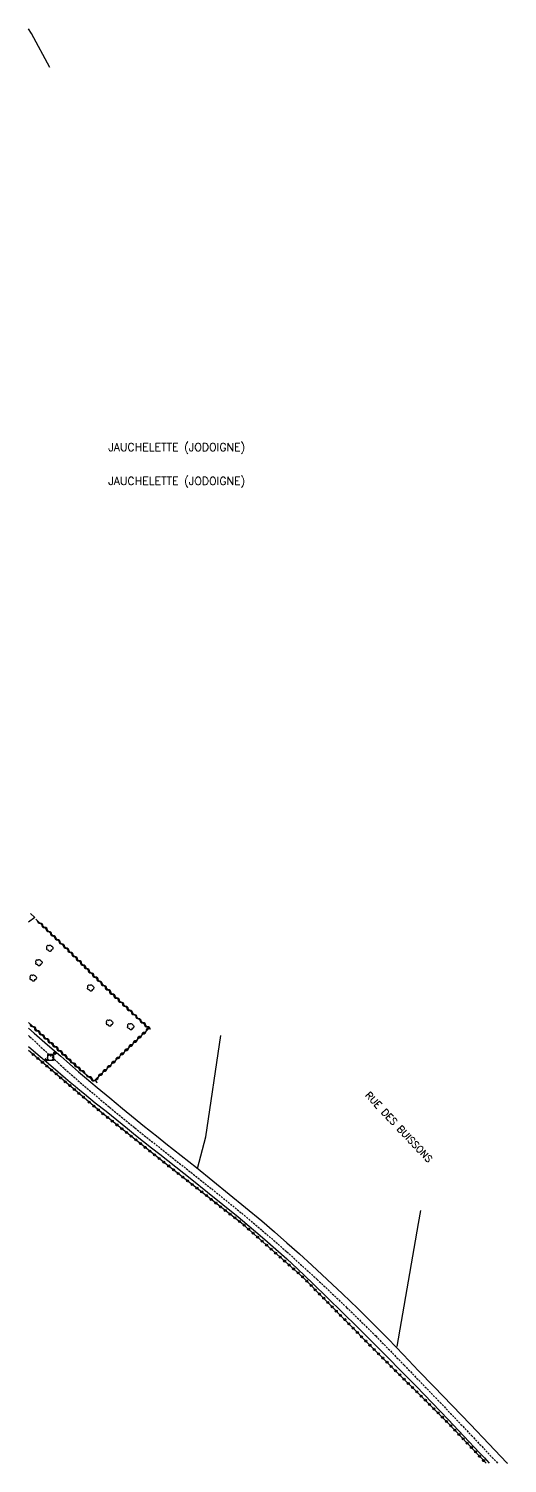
# Model space of a CAD drawing. Header units: millimetres. Extents: x 183999 to 184962, y 153000 to 154000.
# Drawn here: x 184000 to 184119.8, y 153000 to 153358.4 of the extents above; entities that cross this region are included whole.
import ezdxf
from ezdxf.enums import TextEntityAlignment as Align

# ---------------------------------------------------------------- set-up
doc = ezdxf.new("R2010")
doc.units = ezdxf.units.MM
doc.linetypes.add('DASHED', pattern=[0.75, 0.5, -0.25])
doc.layers.get('0').update_dxf_attribs({"linetype": 'CONTINUOUS'})
for name, color, linetype in [('W0001', 6, 'DASHED'), ('W0008', 7, 'CONTINUOUS'), ('W0101', 7, 'CONTINUOUS'), ('W0300', 7, 'CONTINUOUS'), ('W0310', 3, 'CONTINUOUS'), ('W0323', 7, 'CONTINUOUS'), ('W0330', 7, 'CONTINUOUS'), ('W0401', 7, 'CONTINUOUS'), ('W0420', 7, 'CONTINUOUS'), ('W0980', 7, 'CONTINUOUS'), ('W0989', 7, 'CONTINUOUS')]:
    doc.layers.add(name, color=color, linetype=linetype)
doc.styles.get("Standard").update_dxf_attribs({"font": 'romans.shx', "width": 0.85})

# ---------------------------------------------------------------- blocks, each defined once
blk = doc.blocks.new('T300')
for p, q in [((-0.8, 0.51), (-0.86, 0.34)), ((-0.86, 0.34), (-0.86, 0.17)), ((-0.86, 0.17), (-0.74, 0.06)), ((-0.69, 0.63), (-0.8, 0.51)), ((-0.8, -0.06), (-0.74, 0.06)), ((-0.74, 0.06), (-0.69, 0.11)), ((-0.57, 0.69), (-0.69, 0.63)), ((-0.46, 0.69), (-0.57, 0.69)), ((-0.29, 0.63), (-0.46, 0.69)), ((-0.29, 0.63), (-0.17, 0.74)), ((-0.23, 0.57), (-0.29, 0.63)), ((-0.17, 0.74), (-0.06, 0.8)), ((-0.06, 0.8), (0.06, 0.8)), ((0.06, 0.8), (0.23, 0.74)), ((0.23, 0.74), (0.34, 0.63)), ((0.34, 0.63), (0.4, 0.51)), ((0.46, 0.46), (0.34, 0.46)), ((0.4, 0.51), (0.4, 0.46)), ((0.57, 0.4), (0.46, 0.46)), ((0.57, 0.4), (0.69, 0.29)), ((0.69, 0.29), (0.74, 0.17)), ((0.74, 0.06), (0.69, -0.17)), ((0.74, 0.17), (0.74, 0.06)), ((-0.8, -0.17), (-0.8, -0.06)), ((-0.8, -0.23), (-0.8, -0.17)), ((-0.74, -0.34), (-0.8, -0.23)), ((-0.69, -0.4), (-0.74, -0.34)), ((-0.51, -0.46), (-0.69, -0.4)), ((-0.4, -0.46), (-0.51, -0.46)), ((-0.4, -0.46), (-0.34, -0.46)), ((-0.34, -0.46), (-0.34, -0.4)), ((-0.34, -0.51), (-0.34, -0.46)), ((-0.29, -0.63), (-0.34, -0.51)), ((-0.17, -0.74), (-0.29, -0.63)), ((-0.06, -0.8), (-0.17, -0.74)), ((0.06, -0.8), (-0.06, -0.8)), ((0.17, -0.74), (0.06, -0.8)), ((0.23, -0.69), (0.17, -0.74)), ((0.29, -0.46), (0.23, -0.46)), ((0.29, -0.63), (0.23, -0.69)), ((0.46, -0.4), (0.29, -0.46)), ((0.34, -0.51), (0.29, -0.63)), ((0.34, -0.51), (0.34, -0.46)), ((0.57, -0.34), (0.46, -0.4)), ((0.63, -0.29), (0.57, -0.34)), ((0.69, -0.17), (0.63, -0.29))]:
    blk.add_line(p, q)
blk = doc.blocks.new('T401')
for p, q in [((-0.3, 0.3), (0, 0.3)), ((-0.3, -0.25), (-0.3, 0.3)), ((-0.3, 0.15), (0, 0.15)), ((-0.3, 0), (0, 0)), ((0, 0.3), (0, -0.25)), ((-0.3, -0.15), (0, -0.15)), ((-0.3, -0.25), (-0.3, -0.3)), ((-0.3, -0.3), (0, -0.3)), ((0, -0.3), (0, -0.25))]:
    blk.add_line(p, q)
blk = doc.blocks.new('T420')
for p, q in [((0.75, 0.75), (-0.75, 0.75)), ((-0.75, 0.75), (-0.75, -0.75)), ((0.75, 0.75), (0.75, -0.75)), ((0.75, -0.75), (-0.75, -0.75))]:
    blk.add_line(p, q)
blk.add_ellipse((0, 0), major_axis=(-0.53, 0.53), ratio=1, start_param=3.926991, end_param=10.210176)
blk = doc.blocks.new('t323o')
at = {"color": 0, "linetype": 'Continuous'}
for radius in [0.25, 0.15]:
    blk.add_circle((0, 0), radius, dxfattribs=at)
blk = doc.blocks.new('t310o')
at = {"color": 0, "linetype": 'Continuous'}
for centre, start, end in [((-0.5, 0.38), 216.8699, 323.1304), ((0.5, -0.37), 36.8699, 143.1303)]:
    blk.add_arc(centre, 0.625, start, end, dxfattribs=at)

msp = doc.modelspace()

# ---------------------------------------------------------------- linework, layer by layer
at = {"layer": 'W0001'}
for points in [[(184000, 153106.86), (184000.33, 153106.54), (184007.36, 153100.06), (184009, 153098.58), (184010.66, 153097.12), (184012.33, 153095.66), (184014, 153094.22)], [(184014, 153094.22), (184020.25, 153088.94), (184026.58, 153083.78), (184032.98, 153078.69), (184039.4, 153073.63), (184045.81, 153068.55), (184052.17, 153063.42), (184058.45, 153058.18), (184064.62, 153052.81), (184072.15, 153045.96), (184079.55, 153038.96), (184086.82, 153031.82), (184093.94, 153024.54), (184102.38, 153015.78), (184110.77, 153006.98), (184117.34, 153000)]]:
    msp.add_lwpolyline(points, dxfattribs=at)
at = {"layer": 'W0008'}
for points in [[(184000, 153108.73), (184001.4, 153107.48), (184004.71, 153104.57), (184008.04, 153101.68), (184009.52, 153100.4), (184011.01, 153099.12), (184012.51, 153097.84), (184014, 153096.57)], [(184000, 153104.16), (184001.83, 153102.56), (184005.51, 153099.39), (184009.21, 153096.25), (184010.4, 153095.25), (184011.6, 153094.25), (184012.8, 153093.26), (184014, 153092.28)], [(184014, 153096.57), (184017.14, 153093.91), (184020.3, 153091.27), (184023.46, 153088.64), (184026.64, 153086.03), (184028.55, 153084.49), (184030.46, 153082.96), (184032.38, 153081.45), (184034.3, 153079.94), (184036.23, 153078.43), (184038.15, 153076.92), (184040.07, 153075.4), (184041.99, 153073.88), (184046.09, 153070.57), (184050.2, 153067.27), (184054.28, 153063.93), (184058.32, 153060.55), (184061.49, 153057.84), (184064.63, 153055.1), (184067.75, 153052.32), (184070.84, 153049.52), (184074.7, 153045.94), (184078.53, 153042.32), (184082.32, 153038.66), (184086.08, 153034.96), (184089.95, 153031.06), (184093.77, 153027.11), (184097.56, 153023.14), (184101.37, 153019.18), (184105.96, 153014.43), (184110.55, 153009.67), (184115.12, 153004.9), (184119.66, 153000.1), (184119.76, 153000)], [(184014, 153092.28), (184016.67, 153090.1), (184019.36, 153087.94), (184022.05, 153085.78), (184024.74, 153083.62), (184026.74, 153082.02), (184028.75, 153080.42), (184030.77, 153078.83), (184032.79, 153077.25), (184034.8, 153075.66), (184036.82, 153074.07), (184038.83, 153072.47), (184040.84, 153070.87), (184044.71, 153067.77), (184048.59, 153064.67), (184052.45, 153061.54), (184056.26, 153058.35), (184059.05, 153055.95), (184061.81, 153053.51), (184064.55, 153051.05), (184067.26, 153048.55), (184071.05, 153044.97), (184074.8, 153041.33), (184078.52, 153037.67), (184082.24, 153034), (184085.94, 153030.34), (184089.63, 153026.66), (184093.3, 153022.97), (184096.95, 153019.26), (184100.95, 153015.13), (184104.93, 153010.98), (184108.89, 153006.81), (184112.81, 153002.61), (184114, 153001.33), (184115.17, 153000.05), (184115.21, 153000)]]:
    msp.add_lwpolyline(points, dxfattribs=at)
at = {"layer": 'W0101'}
msp.add_lwpolyline([(184000.5, 153137.36), (184001.53, 153136.34), (184000, 153135.17)], dxfattribs=at)
at = {"layer": 'W0310'}
for points in [[(184014, 153124.12), (184009.78, 153128.31), (184001.81, 153135.97)], [(184016.37, 153095.54), (184030.07, 153108.66), (184020.71, 153117.44), (184014, 153124.12)], [(184000, 153110.13), (184000.9, 153109.26), (184001.69, 153108.52), (184002.49, 153107.79), (184003.29, 153107.06), (184004.1, 153106.34), (184004.91, 153105.62), (184005.72, 153104.9), (184006.53, 153104.18), (184007.33, 153103.46), (184008, 153102.85), (184008.66, 153102.24), (184009.32, 153101.63), (184009.98, 153101.01), (184010.64, 153100.4), (184011.31, 153099.79), (184011.98, 153099.19), (184012.66, 153098.6), (184012.99, 153098.31), (184013.33, 153098.03), (184013.66, 153097.74), (184014, 153097.46)], [(184014, 153097.46), (184016.37, 153095.54)]]:
    msp.add_lwpolyline(points, dxfattribs=at)
at = {"layer": 'W0323'}
for points in [[(184014, 153091.21), (184000, 153103.1)], [(184114.45, 153000), (184105.13, 153009.9), (184085.61, 153029.27), (184068.54, 153046.57), (184053.69, 153059.66), (184035.27, 153074.08), (184018.28, 153087.57), (184014, 153091.21)]]:
    msp.add_lwpolyline(points, dxfattribs=at)
at = {"layer": 'W0330'}
for points in [[(184005.3, 153348.71), (184000.7, 153357.23), (184000, 153358.43)], [(184042.21, 153073.69), (184044.31, 153081.59), (184048.04, 153106.86)], [(184098.01, 153063.18), (184097.44, 153059.92), (184092.09, 153029.16)]]:
    msp.add_lwpolyline(points, dxfattribs=at)

# ---------------------------------------------------------------- block references
at = {"layer": 'W0300'}
for p in [(184005.32, 153128.68), (184002.6, 153125.05), (184001.19, 153121.23), (184015.56, 153118.77), (184020.29, 153109.99), (184025.57, 153109.08)]:
    msp.add_blockref('T300', p, dxfattribs=at)
at = {"layer": 'W0310'}
for p, rotation in [((184002.89, 153134.93), 136.1525483533664), ((184003.98, 153133.89), 136.1525483533664), ((184005.06, 153132.85), 136.1525483533664), ((184006.14, 153131.81), 136.1525483533664), ((184007.22, 153130.77), 136.1525483533664), ((184008.3, 153129.74), 136.1525483533664), ((184009.39, 153128.7), 136.1525483533664), ((184010.46, 153127.65), 135.1403512265241), ((184011.52, 153126.59), 135.1403512265241), ((184012.58, 153125.53), 135.1403512265241), ((184013.65, 153124.47), 135.1403512265241), ((184014.54, 153123.58), 135.1403512265502), ((184015.6, 153122.52), 135.1403512265502), ((184016.67, 153121.46), 135.1403512265502), ((184017.73, 153120.41), 135.1403512265502), ((184018.79, 153119.35), 135.1403512265502), ((184019.86, 153118.29), 135.1403512265502), ((184020.93, 153117.24), 136.8186389702864), ((184022.02, 153116.21), 136.8186389702864), ((184023.11, 153115.19), 136.8186389702864), ((184024.21, 153114.16), 136.8186389702864), ((184025.3, 153113.13), 136.8186389702864), ((184001.08, 153109.09), 316.812253653312), ((184026.39, 153112.11), 136.8186389702864), ((184027.49, 153111.08), 136.8186389702864), ((184028.58, 153110.05), 136.8186389702864), ((184029.68, 153109.03), 136.8186389702864), ((184002.18, 153108.07), 317.4368498491484), ((184003.29, 153107.06), 318.2634613092724), ((184004.41, 153106.06), 318.4286863293167), ((184027.2, 153105.92), 43.77457744963574), ((184028.29, 153106.96), 43.77457744963574), ((184029.37, 153107.99), 43.77457744963574), ((184005.53, 153105.07), 318.4162319692221), ((184006.65, 153104.07), 317.9684390691732), ((184007.77, 153103.06), 317.6166866274551), ((184008.87, 153102.04), 317.1775344138286), ((184022.87, 153101.77), 43.77457744963574), ((184023.95, 153102.8), 43.77457744963574), ((184025.04, 153103.84), 43.77457744963574), ((184026.12, 153104.88), 43.77457744963574), ((184009.97, 153101.02), 317.1731758464146), ((184011.07, 153100.01), 317.6610078755009), ((184012.19, 153099.01), 318.7445034353908), ((184019.62, 153098.65), 43.77457744963574), ((184020.7, 153099.69), 43.77457744963574), ((184021.79, 153100.73), 43.77457744963574), ((184013.33, 153098.03), 319.4782496311864), ((184015.17, 153096.52), 321.0407885535575), ((184016.33, 153095.57), 321.0407885535575), ((184017.46, 153096.58), 43.77457744963574), ((184018.54, 153097.62), 43.77457744963574)]:
    msp.add_blockref('t310o', p, dxfattribs=dict(at, rotation=rotation))
at = {"layer": 'W0323'}
for p, rotation in [((184001.14, 153102.13), 139.6436186546941), ((184002.29, 153101.16), 139.6436186546941), ((184003.43, 153100.19), 139.6436186546941), ((184004.57, 153099.22), 139.6436186546941), ((184005.72, 153098.25), 139.6436186546941), ((184006.86, 153097.28), 139.6436186546941), ((184008, 153096.3), 139.6436186546941), ((184009.14, 153095.33), 139.6436186546941), ((184010.29, 153094.36), 139.6436186546941), ((184011.43, 153093.39), 139.6436186546941), ((184012.57, 153092.42), 139.6436186546941), ((184013.72, 153091.45), 139.6436186546941), ((184015.14, 153090.24), 139.6436186545605), ((184016.29, 153089.26), 139.6436186545605), ((184017.43, 153088.29), 139.6436186545605), ((184018.58, 153087.33), 141.5587854126113), ((184019.76, 153086.4), 141.5587854126113), ((184020.93, 153085.47), 141.5587854126113), ((184022.1, 153084.53), 141.5587854126113), ((184023.28, 153083.6), 141.5587854126113), ((184024.45, 153082.67), 141.5587854126113), ((184025.63, 153081.74), 141.5587854126113), ((184026.8, 153080.8), 141.5587854126113), ((184027.98, 153079.87), 141.5587854126113), ((184029.15, 153078.94), 141.5587854126113), ((184030.33, 153078.01), 141.5587854126113), ((184031.5, 153077.07), 141.5587854126113), ((184032.68, 153076.14), 141.5587854126113), ((184033.85, 153075.21), 141.5587854126113), ((184035.03, 153074.28), 141.5587854126113), ((184036.21, 153073.35), 141.9427638386767), ((184037.39, 153072.42), 141.9427638386767), ((184038.57, 153071.5), 141.9427638386767), ((184039.75, 153070.58), 141.9427638386767), ((184040.93, 153069.65), 141.9427638386767), ((184042.11, 153068.73), 141.9427638386767), ((184043.29, 153067.8), 141.9427638386767), ((184044.48, 153066.88), 141.9427638386767), ((184045.66, 153065.95), 141.9427638386767), ((184046.84, 153065.03), 141.9427638386767), ((184048.02, 153064.1), 141.9427638386767), ((184049.2, 153063.18), 141.9427638386767), ((184050.38, 153062.25), 141.9427638386767), ((184051.56, 153061.33), 141.9427638386767), ((184052.74, 153060.4), 141.9427638386767), ((184053.91, 153059.47), 138.5892999158933), ((184055.04, 153058.47), 138.5892999158933), ((184056.16, 153057.48), 138.5892999158933), ((184057.29, 153056.49), 138.5892999158933), ((184058.41, 153055.5), 138.5892999158933), ((184059.54, 153054.51), 138.5892999158933), ((184060.66, 153053.51), 138.5892999158933), ((184061.79, 153052.52), 138.5892999158933), ((184062.91, 153051.53), 138.5892999158933), ((184064.04, 153050.54), 138.5892999158933), ((184065.16, 153049.54), 138.5892999158933), ((184066.29, 153048.55), 138.5892999158933), ((184067.41, 153047.56), 138.5892999158933), ((184068.54, 153046.57), 138.5892999158933), ((184069.59, 153045.5), 134.6108183863264), ((184070.65, 153044.43), 134.6108183863264), ((184071.7, 153043.36), 134.6108183863264), ((184072.75, 153042.3), 134.6108183863264), ((184073.81, 153041.23), 134.6108183863264), ((184074.86, 153040.16), 134.6108183863264), ((184075.91, 153039.09), 134.6108183863264), ((184076.97, 153038.03), 134.6108183863264), ((184078.02, 153036.96), 134.6108183863264), ((184079.07, 153035.89), 134.6108183863264), ((184080.13, 153034.82), 134.6108183863264), ((184081.18, 153033.75), 134.6108183863264), ((184082.23, 153032.69), 134.6108183863264), ((184083.29, 153031.62), 134.6108183863264), ((184084.34, 153030.55), 134.6108183863264), ((184085.39, 153029.48), 134.6108183863264), ((184086.46, 153028.42), 135.2339838682303), ((184087.52, 153027.37), 135.2339838682303), ((184088.59, 153026.31), 135.2339838682303), ((184089.65, 153025.25), 135.2339838682303), ((184090.72, 153024.2), 135.2339838682303), ((184091.78, 153023.14), 135.2339838682303), ((184092.85, 153022.09), 135.2339838682303), ((184093.91, 153021.03), 135.2339838682303), ((184094.98, 153019.97), 135.2339838682303), ((184096.04, 153018.92), 135.2339838682303), ((184097.11, 153017.86), 135.2339838682303), ((184098.17, 153016.8), 135.2339838682303), ((184099.24, 153015.75), 135.2339838682303), ((184100.3, 153014.69), 135.2339838682303), ((184101.37, 153013.64), 135.2339838682303), ((184102.43, 153012.58), 135.2339838682303), ((184103.5, 153011.52), 135.2339838682303), ((184104.56, 153010.47), 135.2339838682303), ((184105.61, 153009.39), 133.2672475340127), ((184106.64, 153008.3), 133.2672475340127), ((184107.66, 153007.21), 133.2672475340127), ((184108.69, 153006.12), 133.2672475340127), ((184109.72, 153005.02), 133.2672475340127), ((184110.75, 153003.93), 133.2672475340127), ((184111.78, 153002.84), 133.2672475340127), ((184112.81, 153001.75), 133.2672475340127), ((184113.83, 153000.66), 133.2672475340127)]:
    msp.add_blockref('t323o', p, dxfattribs=dict(at, rotation=rotation))
at = {"layer": 'W0401'}
for p, rotation in [((184006.44, 153102.33), 229.0568041762847), ((184004.25, 153100.64), 229.2790448714986)]:
    msp.add_blockref('T401', p, dxfattribs=dict(at, rotation=rotation))
at = {"layer": 'W0420'}
msp.add_blockref('T420', (184005.45, 153101.37), dxfattribs=at)

# ---------------------------------------------------------------- texts
at = {"layer": 'W0980'}
for p in [(184037.07, 153253.74), (184037.07, 153245.29)]:
    msp.add_text('JAUCHELETTE (JODOIGNE)', height=2, dxfattribs=at).set_placement(p, align=Align.MIDDLE)
at = {"layer": 'W0989'}
msp.add_text('RUE DES BUISSONS', height=1.75, rotation=313.2477, dxfattribs=at).set_placement((184092.64, 153084.01), align=Align.MIDDLE_CENTER)

doc.saveas('drawing.dxf')
